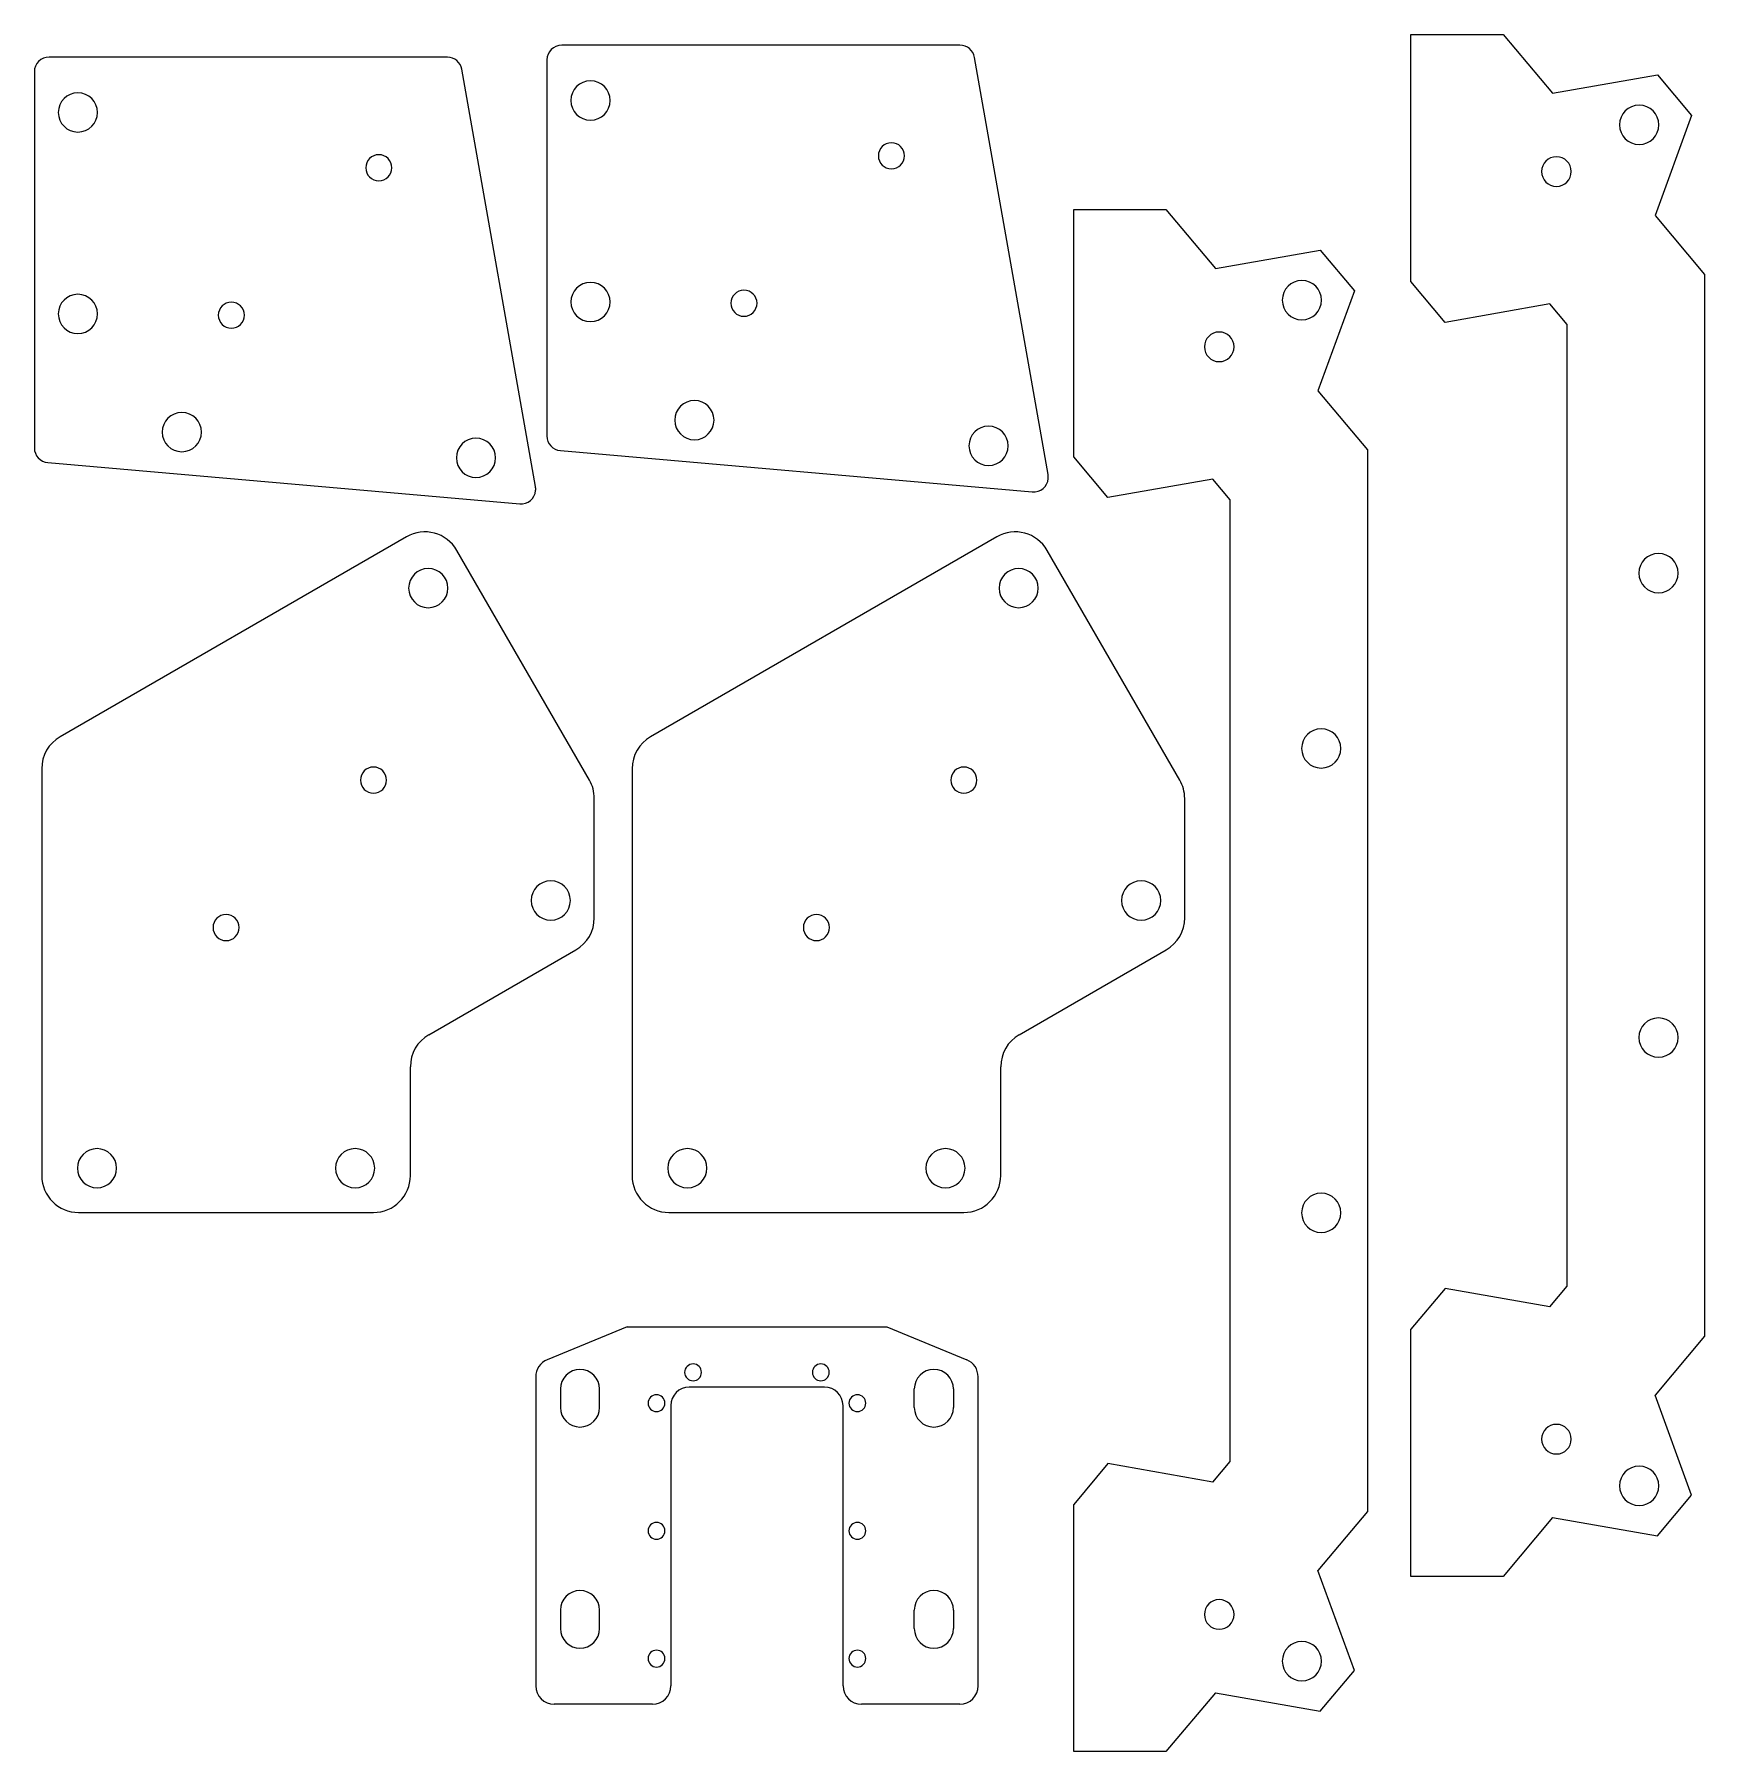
# Model space of a CAD drawing. Header units: inches. Extents: x 0.4 to 11.7, y 0.2 to 11.8.
import ezdxf

# ---------------------------------------------------------------- set-up
doc = ezdxf.new("R2010")
doc.units = ezdxf.units.IN
doc.layers.add('Page_1', color=7, linetype='CONTINUOUS')

msp = doc.modelspace()

# ---------------------------------------------------------------- linework, layer by layer
at = {"layer": 'Page_1', "color": 7}
for points in [[(6.673303, 11.771498), (3.972323, 11.771498)], [(10.674196, 3.216103), (10.791556, 3.355964), (10.791556, 9.877295), (10.674196, 10.017169), (9.963475, 9.891836), (9.731531, 10.168266), (9.731531, 11.84497), (10.356766, 11.84497), (10.692098, 11.445332)], [(3.197242, 11.690415), (0.496263, 11.690415)], [(3.872324, 11.671499), (3.872324, 9.121713)], [(7.270746, 8.859117), (6.771789, 11.68886)], [(0.396264, 11.590415), (0.396264, 9.04063)], [(3.794671, 8.778034), (3.295714, 11.607777)], [(10.692112, 11.445332), (11.402833, 11.570652)], [(11.402833, 11.570652), (11.634776, 11.294236), (11.387944, 10.616057), (11.723276, 10.216419), (11.723276, 3.01684), (11.387944, 2.617216)], [(8.387271, 2.027398), (8.504632, 2.167258), (8.504618, 8.688589), (8.387257, 8.828464), (7.67655, 8.703145), (7.444606, 8.979561), (7.444606, 10.656265), (8.069841, 10.656265), (8.40516, 10.256627)], [(8.405173, 10.256627), (9.115894, 10.381946)], [(9.115894, 10.381946), (9.347838, 10.10553), (9.101005, 9.427351), (9.436338, 9.027714)], [(3.963615, 9.022089), (7.163552, 8.742131)], [(9.436338, 9.027714), (9.436338, 1.828134)], [(0.487549, 8.941005), (3.687485, 8.661048)], [(2.91934, 8.437409), (0.571262, 7.081746)], [(6.922872, 8.437409), (4.574794, 7.081746)], [(4.160087, 6.788372), (3.260853, 8.345896)], [(8.163618, 6.788372), (7.264385, 8.345896)], [(0.446264, 6.865247), (0.446264, 4.105976)], [(4.449794, 6.865247), (4.449794, 4.105976)], [(4.193573, 5.853333), (4.193573, 6.663372)], [(8.197105, 5.853333), (8.197105, 6.663372)], [(3.071256, 5.061029), (4.068573, 5.636833)], [(7.074788, 5.061029), (8.072105, 5.636833)], [(2.946257, 4.105976), (2.946257, 4.84453)], [(6.949788, 4.105976), (6.949788, 4.84453)], [(0.696264, 3.855976), (2.696259, 3.855976)], [(4.699794, 3.855976), (6.699789, 3.855976)], [(10.674196, 3.216103), (9.963475, 3.341422), (9.731531, 3.065006)], [(4.416461, 3.080256), (3.873921, 2.857118)], [(4.416461, 3.080256), (6.176457, 3.080256)], [(6.176457, 3.080256), (6.718997, 2.857118)], [(10.692112, 1.78794), (10.35678, 1.388302), (9.731531, 1.388302), (9.731531, 3.065006)], [(3.796463, 2.741507), (3.796463, 0.646401)], [(6.796455, 0.646407), (6.796455, 2.741513)], [(3.963462, 2.658896), (3.963462, 2.533896)], [(4.229462, 2.533896), (4.229462, 2.658896)], [(5.755208, 2.671396), (4.83771, 2.671396)], [(6.363456, 2.533896), (6.363456, 2.658896)], [(6.629456, 2.658896), (6.629456, 2.533896)], [(10.692112, 1.78794), (11.402833, 1.662621), (11.634776, 1.939037), (11.387944, 2.617216)], [(4.71271, 2.546396), (4.71271, 0.646401)], [(5.880208, 0.646407), (5.880208, 2.546402)], [(8.387271, 2.027398), (7.67655, 2.152717), (7.444606, 1.876301)], [(8.405173, 0.599237), (8.069841, 0.1996), (7.444592, 0.199597), (7.444606, 1.876301)], [(9.436338, 1.828148), (9.101005, 1.42851)], [(8.405173, 0.599237), (9.115894, 0.473918), (9.347838, 0.750334), (9.101005, 1.428505)], [(3.963462, 1.158907), (3.963462, 1.033907)], [(4.229462, 1.033907), (4.229462, 1.158907)], [(6.363456, 1.033907), (6.363456, 1.158907)], [(6.629456, 1.158907), (6.629456, 1.033907)], [(4.587711, 0.521407), (3.921462, 0.521407)], [(6.671456, 0.521407), (6.005207, 0.521407)]]:
    msp.add_lwpolyline(points, dxfattribs=at)
for points in [[(0.82454, 11.315416)], [(4.3006, 11.396499)], [(11.412027, 11.23125)], [(6.296762, 11.021431)], [(2.820701, 10.940348)], [(10.818584, 10.914584)], [(4.3006, 10.030072)], [(5.296917, 10.021586)], [(9.125088, 10.042544)], [(0.82454, 9.948989)], [(1.820857, 9.940489)], [(8.531659, 9.725878)], [(5.005321, 9.228894)], [(1.52926, 9.14781)], [(3.524033, 8.973283)], [(7.000094, 9.05438)], [(3.067631, 8.223007)], [(7.071163, 8.223007)], [(11.543277, 8.191438)], [(9.256338, 7.002732)], [(2.696188, 6.876316)], [(6.699719, 6.876316)], [(3.898296, 6.104526)], [(7.901827, 6.104526)], [(1.696343, 5.876471)], [(5.699875, 5.876471)], [(11.543277, 5.041835)], [(0.821263, 4.288975)], [(2.571257, 4.288975)], [(4.824793, 4.288975)], [(6.574789, 4.288975)], [(9.256338, 3.853129)], [(4.920474, 2.771646)], [(5.786611, 2.771646)], [(4.672433, 2.56298)], [(6.034638, 2.56298)], [(10.818584, 2.318689)], [(11.412027, 2.002023)], [(4.672433, 1.696843)], [(6.034638, 1.696843)], [(8.531659, 1.129986)], [(4.672433, 0.830698)], [(6.034638, 0.830698)], [(9.125088, 0.813322)]]:
    msp.add_lwpolyline(points, close=True, dxfattribs=at)
for points in [[(3.972323, 11.771498), (3.917101, 11.771498), (3.872324, 11.726721), (3.872324, 11.671499)], [(6.771775, 11.68886), (6.763344, 11.736651), (6.72183, 11.771498), (6.673289, 11.771498)], [(0.496264, 11.690415), (0.441042, 11.690415), (0.396264, 11.645638), (0.396264, 11.590415)], [(3.295714, 11.607777), (3.287283, 11.655568), (3.245756, 11.690415), (3.197228, 11.690415)], [(4.167601, 11.529499), (4.094143, 11.529499), (4.034601, 11.469957), (4.034601, 11.396499)], [(4.3006, 11.396499), (4.3006, 11.469957), (4.241059, 11.529499), (4.167601, 11.529499)], [(0.69154, 11.448416), (0.618082, 11.448416), (0.55854, 11.388874), (0.55854, 11.315416)], [(0.82454, 11.315416), (0.82454, 11.388874), (0.764998, 11.448416), (0.69154, 11.448416)], [(0.55854, 11.315416), (0.55854, 11.241958), (0.618082, 11.182416), (0.69154, 11.182416)], [(0.69154, 11.182416), (0.764998, 11.182416), (0.82454, 11.241958), (0.82454, 11.315416)], [(4.034601, 11.396499), (4.034601, 11.323041), (4.094143, 11.2635), (4.167601, 11.2635)], [(4.167601, 11.2635), (4.241059, 11.2635), (4.3006, 11.323041), (4.3006, 11.396499)], [(11.279027, 11.364249), (11.205569, 11.364249), (11.146028, 11.304708), (11.146028, 11.23125)], [(11.412027, 11.23125), (11.412027, 11.304708), (11.352486, 11.364249), (11.279027, 11.364249)], [(11.146028, 11.23125), (11.146028, 11.157792), (11.205569, 11.09825), (11.279027, 11.09825)], [(11.279027, 11.09825), (11.352486, 11.09825), (11.412027, 11.157792), (11.412027, 11.23125)], [(6.208262, 11.109931), (6.159387, 11.109931), (6.119762, 11.070306), (6.119762, 11.021431)], [(6.296762, 11.021431), (6.296762, 11.070306), (6.257137, 11.109931), (6.208262, 11.109931)], [(2.732202, 11.028847), (2.683327, 11.028847), (2.643702, 10.989223), (2.643702, 10.940348)], [(2.820701, 10.940348), (2.820701, 10.989223), (2.781076, 11.028847), (2.732202, 11.028847)], [(6.119762, 11.021431), (6.119762, 10.972556), (6.159387, 10.932931), (6.208262, 10.932931)], [(6.208262, 10.932931), (6.257137, 10.932931), (6.296762, 10.972556), (6.296762, 11.021431)], [(10.718084, 11.015084), (10.662584, 11.015084), (10.617585, 10.970084), (10.617585, 10.914584)], [(10.818584, 10.914584), (10.818584, 10.970084), (10.773584, 11.015084), (10.718084, 11.015084)], [(2.643702, 10.940348), (2.643702, 10.891473), (2.683327, 10.851848), (2.732202, 10.851848)], [(2.732202, 10.851848), (2.781076, 10.851848), (2.820701, 10.891473), (2.820701, 10.940348)], [(10.617585, 10.914584), (10.617585, 10.859084), (10.662584, 10.814084), (10.718084, 10.814084)], [(10.718084, 10.814084), (10.773584, 10.814084), (10.818584, 10.859084), (10.818584, 10.914584)], [(4.167601, 10.163072), (4.094143, 10.163072), (4.034601, 10.10353), (4.034601, 10.030072)], [(4.3006, 10.030072), (4.3006, 10.10353), (4.241059, 10.163072), (4.167601, 10.163072)], [(8.992089, 10.175544), (8.91863, 10.175544), (8.859089, 10.116002), (8.859089, 10.042544)], [(9.125088, 10.042544), (9.125088, 10.116002), (9.065547, 10.175544), (8.992089, 10.175544)], [(0.69154, 10.081989), (0.618082, 10.081989), (0.55854, 10.022447), (0.55854, 9.948989)], [(0.82454, 9.948989), (0.82454, 10.022447), (0.764998, 10.081989), (0.69154, 10.081989)], [(1.732357, 10.028989), (1.683482, 10.028989), (1.643857, 9.989364), (1.643857, 9.940489)], [(1.820857, 9.940489), (1.820857, 9.989364), (1.781232, 10.028989), (1.732357, 10.028989)], [(4.034601, 10.030072), (4.034601, 9.956614), (4.094143, 9.897072), (4.167601, 9.897072)], [(4.167601, 9.897072), (4.241059, 9.897072), (4.3006, 9.956614), (4.3006, 10.030072)], [(5.208418, 10.110086), (5.159543, 10.110086), (5.119918, 10.070461), (5.119918, 10.021586)], [(5.119918, 10.021586), (5.119918, 9.972711), (5.159543, 9.933086), (5.208418, 9.933086)], [(5.296917, 10.021586), (5.296917, 10.070461), (5.257292, 10.110086), (5.208418, 10.110086)], [(5.208418, 9.933086), (5.257292, 9.933086), (5.296917, 9.972711), (5.296917, 10.021586)], [(8.859089, 10.042544), (8.859089, 9.969086), (8.91863, 9.909545), (8.992089, 9.909545)], [(8.992089, 9.909545), (9.065547, 9.909545), (9.125088, 9.969086), (9.125088, 10.042544)], [(0.55854, 9.948989), (0.55854, 9.875531), (0.618082, 9.815989), (0.69154, 9.815989)], [(0.69154, 9.815989), (0.764998, 9.815989), (0.82454, 9.875531), (0.82454, 9.948989)], [(1.643857, 9.940489), (1.643857, 9.891614), (1.683482, 9.851989), (1.732357, 9.851989)], [(1.732357, 9.851989), (1.781232, 9.851989), (1.820857, 9.891614), (1.820857, 9.940489)], [(8.431159, 9.826378), (8.37566, 9.826378), (8.33066, 9.781378), (8.33066, 9.725878)], [(8.531659, 9.725878), (8.531659, 9.781378), (8.486659, 9.826378), (8.431159, 9.826378)], [(8.33066, 9.725878), (8.33066, 9.670379), (8.37566, 9.625379), (8.431159, 9.625379)], [(8.431159, 9.625379), (8.486659, 9.625379), (8.531659, 9.670379), (8.531659, 9.725878)], [(4.872321, 9.361893), (4.798863, 9.361893), (4.739321, 9.302352), (4.739321, 9.228894)], [(5.005321, 9.228894), (5.005321, 9.302352), (4.945779, 9.361893), (4.872321, 9.361893)], [(1.39626, 9.28081), (1.322802, 9.28081), (1.263261, 9.221269), (1.263261, 9.14781)], [(1.52926, 9.14781), (1.52926, 9.221269), (1.469719, 9.28081), (1.39626, 9.28081)], [(4.739321, 9.228894), (4.739321, 9.155435), (4.798863, 9.095894), (4.872321, 9.095894)], [(4.872321, 9.095894), (4.945779, 9.095894), (5.005321, 9.155435), (5.005321, 9.228894)], [(1.263261, 9.14781), (1.263261, 9.074352), (1.322802, 9.014811), (1.39626, 9.014811)], [(1.39626, 9.014811), (1.469719, 9.014811), (1.52926, 9.074352), (1.52926, 9.14781)], [(3.391033, 9.106283), (3.317575, 9.106283), (3.258034, 9.046741), (3.258034, 8.973283)], [(3.524033, 8.973283), (3.524033, 9.046741), (3.464491, 9.106283), (3.391033, 9.106283)], [(3.872324, 9.121713), (3.872324, 9.069866), (3.911949, 9.026616), (3.963601, 9.022089)], [(6.867094, 9.18738), (6.793636, 9.18738), (6.734094, 9.127838), (6.734094, 9.05438)], [(7.000094, 9.05438), (7.000094, 9.127838), (6.940552, 9.18738), (6.867094, 9.18738)], [(0.396264, 9.04063), (0.396264, 8.988783), (0.435889, 8.945533), (0.487542, 8.941005)], [(3.258034, 8.973283), (3.258034, 8.899825), (3.317575, 8.840283), (3.391033, 8.840283)], [(3.391033, 8.840283), (3.464491, 8.840283), (3.524033, 8.899825), (3.524033, 8.973283)], [(6.734094, 9.05438), (6.734094, 8.980922), (6.793636, 8.92138), (6.867094, 8.92138)], [(6.867094, 8.92138), (6.940552, 8.92138), (7.000094, 8.980922), (7.000094, 9.05438)], [(7.271871, 8.833033), (7.272635, 8.841742), (7.272246, 8.850506), (7.270732, 8.859117)], [(3.687477, 8.661048), (3.742491, 8.656228), (3.791004, 8.696937), (3.79581, 8.75195)], [(3.79581, 8.75195), (3.796574, 8.760659), (3.796185, 8.769423), (3.794671, 8.778034)], [(7.163538, 8.742131), (7.218551, 8.737311), (7.267065, 8.77802), (7.271871, 8.833033)], [(3.260839, 8.34591), (3.191798, 8.465479), (3.038909, 8.506451), (2.91934, 8.437409)], [(7.264371, 8.34591), (7.195329, 8.465479), (7.042441, 8.506451), (6.922872, 8.437409)], [(11.410277, 8.324438), (11.336819, 8.324438), (11.277277, 8.264896), (11.277277, 8.191438)], [(11.543277, 8.191438), (11.543277, 8.264896), (11.483735, 8.324438), (11.410277, 8.324438)], [(3.067631, 8.223007), (2.994173, 8.223007), (2.934632, 8.163466), (2.934632, 8.090008)], [(3.200631, 8.090008), (3.200631, 8.163466), (3.141089, 8.223007), (3.067631, 8.223007)], [(7.071163, 8.223007), (6.997705, 8.223007), (6.938163, 8.163466), (6.938163, 8.090008)], [(7.204163, 8.090008), (7.204163, 8.163466), (7.144621, 8.223007), (7.071163, 8.223007)], [(11.277277, 8.191438), (11.277277, 8.11798), (11.336819, 8.058438), (11.410277, 8.058438)], [(11.410277, 8.058438), (11.483735, 8.058438), (11.543277, 8.11798), (11.543277, 8.191438)], [(2.934632, 8.090008), (2.934632, 8.016549), (2.994173, 7.957008), (3.067631, 7.957008)], [(3.067631, 7.957008), (3.141089, 7.957008), (3.200631, 8.016549), (3.200631, 8.090008)], [(6.938163, 8.090008), (6.938163, 8.016549), (6.997705, 7.957008), (7.071163, 7.957008)], [(7.071163, 7.957008), (7.144621, 7.957008), (7.204163, 8.016549), (7.204163, 8.090008)], [(9.123338, 7.135732), (9.04988, 7.135732), (8.990339, 7.076191), (8.990339, 7.002732)], [(9.256338, 7.002732), (9.256338, 7.076191), (9.196796, 7.135732), (9.123338, 7.135732)], [(0.571264, 7.081746), (0.493917, 7.037094), (0.446264, 6.954552), (0.446264, 6.865247)], [(4.574794, 7.081746), (4.497447, 7.037094), (4.449794, 6.954552), (4.449794, 6.865247)], [(8.990339, 7.002732), (8.990339, 6.929274), (9.04988, 6.869733), (9.123338, 6.869733)], [(9.123338, 6.869733), (9.196796, 6.869733), (9.256338, 6.929274), (9.256338, 7.002732)], [(2.696188, 6.876316), (2.647313, 6.876316), (2.607688, 6.836691), (2.607688, 6.787816)], [(2.784687, 6.787816), (2.784687, 6.836691), (2.745063, 6.876316), (2.696188, 6.876316)], [(6.699719, 6.876316), (6.650844, 6.876316), (6.61122, 6.836691), (6.61122, 6.787816)], [(6.788219, 6.787816), (6.788219, 6.836691), (6.748594, 6.876316), (6.699719, 6.876316)], [(2.607688, 6.787816), (2.607688, 6.738941), (2.647313, 6.699317), (2.696188, 6.699317)], [(2.696188, 6.699317), (2.745063, 6.699317), (2.784687, 6.738941), (2.784687, 6.787816)], [(4.193573, 6.663372), (4.193573, 6.707261), (4.182017, 6.750372), (4.160073, 6.788372)], [(6.61122, 6.787816), (6.61122, 6.738941), (6.650844, 6.699317), (6.699719, 6.699317)], [(6.699719, 6.699317), (6.748594, 6.699317), (6.788219, 6.738941), (6.788219, 6.787816)], [(8.197105, 6.663372), (8.197105, 6.707261), (8.185549, 6.750372), (8.163605, 6.788372)], [(3.898296, 6.104526), (3.824838, 6.104526), (3.765296, 6.044985), (3.765296, 5.971527)], [(4.031295, 5.971527), (4.031295, 6.044985), (3.971754, 6.104526), (3.898296, 6.104526)], [(7.901827, 6.104526), (7.828369, 6.104526), (7.768828, 6.044985), (7.768828, 5.971527)], [(8.034827, 5.971527), (8.034827, 6.044985), (7.975286, 6.104526), (7.901827, 6.104526)], [(3.765296, 5.971527), (3.765296, 5.898069), (3.824838, 5.838527), (3.898296, 5.838527)], [(3.898296, 5.838527), (3.971754, 5.838527), (4.031295, 5.898069), (4.031295, 5.971527)], [(7.768828, 5.971527), (7.768828, 5.898069), (7.828369, 5.838527), (7.901827, 5.838527)], [(7.901827, 5.838527), (7.975286, 5.838527), (8.034827, 5.898069), (8.034827, 5.971527)], [(1.696343, 5.876471), (1.647468, 5.876471), (1.607843, 5.836847), (1.607843, 5.787972)], [(1.784843, 5.787972), (1.784843, 5.836847), (1.745218, 5.876471), (1.696343, 5.876471)], [(4.068573, 5.636833), (4.14592, 5.681486), (4.193573, 5.764027), (4.193573, 5.853333)], [(5.699875, 5.876471), (5.651, 5.876471), (5.611375, 5.836847), (5.611375, 5.787972)], [(5.788374, 5.787972), (5.788374, 5.836847), (5.74875, 5.876471), (5.699875, 5.876471)], [(8.072105, 5.636833), (8.149452, 5.681486), (8.197105, 5.764027), (8.197105, 5.853333)], [(1.607843, 5.787972), (1.607843, 5.739097), (1.647468, 5.699472), (1.696343, 5.699472)], [(1.696343, 5.699472), (1.745218, 5.699472), (1.784843, 5.739097), (1.784843, 5.787972)], [(5.611375, 5.787972), (5.611375, 5.739097), (5.651, 5.699472), (5.699875, 5.699472)], [(5.699875, 5.699472), (5.74875, 5.699472), (5.788374, 5.739097), (5.788374, 5.787972)], [(11.410277, 5.174834), (11.336819, 5.174834), (11.277277, 5.115293), (11.277277, 5.041835)], [(11.543277, 5.041835), (11.543277, 5.115293), (11.483735, 5.174834), (11.410277, 5.174834)], [(3.071256, 5.061029), (2.993909, 5.016376), (2.946257, 4.933835), (2.946257, 4.84453)], [(7.074788, 5.061029), (6.997441, 5.016376), (6.949788, 4.933835), (6.949788, 4.84453)], [(11.277277, 5.041835), (11.277277, 4.968376), (11.336819, 4.908835), (11.410277, 4.908835)], [(11.410277, 4.908835), (11.483735, 4.908835), (11.543277, 4.968376), (11.543277, 5.041835)], [(0.821263, 4.288975), (0.747805, 4.288975), (0.688264, 4.229434), (0.688264, 4.155976)], [(0.954263, 4.155976), (0.954263, 4.229434), (0.894721, 4.288975), (0.821263, 4.288975)], [(2.571257, 4.288975), (2.497799, 4.288975), (2.438258, 4.229434), (2.438258, 4.155976)], [(2.704257, 4.155976), (2.704257, 4.229434), (2.644716, 4.288975), (2.571257, 4.288975)], [(4.824793, 4.288975), (4.751335, 4.288975), (4.691794, 4.229434), (4.691794, 4.155976)], [(4.957793, 4.155976), (4.957793, 4.229434), (4.898252, 4.288975), (4.824793, 4.288975)], [(6.574789, 4.288975), (6.501331, 4.288975), (6.441789, 4.229434), (6.441789, 4.155976)], [(6.707789, 4.155976), (6.707789, 4.229434), (6.648247, 4.288975), (6.574789, 4.288975)], [(0.446264, 4.105976), (0.446264, 3.967907), (0.558194, 3.855976), (0.696264, 3.855976)], [(0.688264, 4.155976), (0.688264, 4.082518), (0.747805, 4.022976), (0.821263, 4.022976)], [(0.821263, 4.022976), (0.894721, 4.022976), (0.954263, 4.082518), (0.954263, 4.155976)], [(2.438258, 4.155976), (2.438258, 4.082518), (2.497799, 4.022976), (2.571257, 4.022976)], [(2.571257, 4.022976), (2.644716, 4.022976), (2.704257, 4.082518), (2.704257, 4.155976)], [(2.696257, 3.855976), (2.834326, 3.855976), (2.946257, 3.967907), (2.946257, 4.105976)], [(4.449794, 4.105976), (4.449794, 3.967907), (4.561725, 3.855976), (4.699794, 3.855976)], [(4.691794, 4.155976), (4.691794, 4.082518), (4.751335, 4.022976), (4.824793, 4.022976)], [(4.824793, 4.022976), (4.898252, 4.022976), (4.957793, 4.082518), (4.957793, 4.155976)], [(6.441789, 4.155976), (6.441789, 4.082518), (6.501331, 4.022976), (6.574789, 4.022976)], [(6.574789, 4.022976), (6.648247, 4.022976), (6.707789, 4.082518), (6.707789, 4.155976)], [(6.699789, 3.855976), (6.837858, 3.855976), (6.949788, 3.967907), (6.949788, 4.105976)], [(9.123338, 3.986129), (9.04988, 3.986129), (8.990339, 3.926587), (8.990339, 3.853129)], [(9.256338, 3.853129), (9.256338, 3.926587), (9.196796, 3.986129), (9.123338, 3.986129)], [(8.990339, 3.853129), (8.990339, 3.779671), (9.04988, 3.72013), (9.123338, 3.72013)], [(9.123338, 3.72013), (9.196796, 3.72013), (9.256338, 3.779671), (9.256338, 3.853129)], [(3.873907, 2.857118), (3.827046, 2.83784), (3.796449, 2.792187), (3.796449, 2.741521)], [(4.863391, 2.828729), (4.831863, 2.828729), (4.806307, 2.803174), (4.806307, 2.771646)], [(4.920474, 2.771646), (4.920474, 2.803174), (4.894918, 2.828729), (4.863391, 2.828729)], [(5.729527, 2.828729), (5.698, 2.828729), (5.672444, 2.803174), (5.672444, 2.771646)], [(5.786611, 2.771646), (5.786611, 2.803174), (5.761055, 2.828729), (5.729527, 2.828729)], [(6.796455, 2.741507), (6.796455, 2.792174), (6.765858, 2.83784), (6.718997, 2.857104)], [(4.096462, 2.791896), (4.023004, 2.791896), (3.963462, 2.732354), (3.963462, 2.658896)], [(4.229462, 2.658896), (4.229462, 2.732354), (4.16992, 2.791896), (4.096462, 2.791896)], [(4.806307, 2.771646), (4.806307, 2.740118), (4.831863, 2.714563), (4.863391, 2.714563)], [(4.863391, 2.714563), (4.894918, 2.714563), (4.920474, 2.740118), (4.920474, 2.771646)], [(5.672444, 2.771646), (5.672444, 2.740118), (5.698, 2.714563), (5.729527, 2.714563)], [(5.729527, 2.714563), (5.761055, 2.714563), (5.786611, 2.740118), (5.786611, 2.771646)], [(6.496456, 2.791896), (6.422998, 2.791896), (6.363456, 2.732354), (6.363456, 2.658896)], [(6.629456, 2.658896), (6.629456, 2.732354), (6.569914, 2.791896), (6.496456, 2.791896)], [(4.61535, 2.620063), (4.583822, 2.620063), (4.558266, 2.594507), (4.558266, 2.56298)], [(4.558266, 2.56298), (4.558266, 2.531452), (4.583822, 2.505897), (4.61535, 2.505897)], [(4.672433, 2.56298), (4.672433, 2.594507), (4.646877, 2.620063), (4.61535, 2.620063)], [(4.61535, 2.505897), (4.646877, 2.505897), (4.672433, 2.531452), (4.672433, 2.56298)], [(4.83771, 2.671396), (4.768669, 2.671396), (4.71271, 2.615438), (4.71271, 2.546396)], [(5.880208, 2.546396), (5.880208, 2.615438), (5.824249, 2.671396), (5.755208, 2.671396)], [(5.977555, 2.620063), (5.946027, 2.620063), (5.920471, 2.594507), (5.920471, 2.56298)], [(5.920471, 2.56298), (5.920471, 2.531452), (5.946027, 2.505897), (5.977555, 2.505897)], [(6.034638, 2.56298), (6.034638, 2.594507), (6.009082, 2.620063), (5.977555, 2.620063)], [(5.977555, 2.505897), (6.009082, 2.505897), (6.034638, 2.531452), (6.034638, 2.56298)], [(3.963462, 2.533896), (3.963462, 2.460438), (4.023004, 2.400897), (4.096462, 2.400897)], [(4.096462, 2.400897), (4.16992, 2.400897), (4.229462, 2.460438), (4.229462, 2.533896)], [(6.363456, 2.533896), (6.363456, 2.460438), (6.422998, 2.400897), (6.496456, 2.400897)], [(6.496456, 2.400897), (6.569914, 2.400897), (6.629456, 2.460438), (6.629456, 2.533896)], [(10.718084, 2.419188), (10.662584, 2.419188), (10.617585, 2.374189), (10.617585, 2.318689)], [(10.818584, 2.318689), (10.818584, 2.374189), (10.773584, 2.419188), (10.718084, 2.419188)], [(10.617585, 2.318689), (10.617585, 2.263189), (10.662584, 2.218189), (10.718084, 2.218189)], [(10.718084, 2.218189), (10.773584, 2.218189), (10.818584, 2.263189), (10.818584, 2.318689)], [(11.279027, 2.135022), (11.205569, 2.135022), (11.146028, 2.075481), (11.146028, 2.002023)], [(11.412027, 2.002023), (11.412027, 2.075481), (11.352486, 2.135022), (11.279027, 2.135022)], [(11.146028, 2.002023), (11.146028, 1.928565), (11.205569, 1.869023), (11.279027, 1.869023)], [(11.279027, 1.869023), (11.352486, 1.869023), (11.412027, 1.928565), (11.412027, 2.002023)], [(4.61535, 1.753926), (4.583822, 1.753926), (4.558266, 1.728371), (4.558266, 1.696843)], [(4.672433, 1.696843), (4.672433, 1.728371), (4.646877, 1.753926), (4.61535, 1.753926)], [(5.977555, 1.753926), (5.946027, 1.753926), (5.920471, 1.728371), (5.920471, 1.696843)], [(6.034638, 1.696843), (6.034638, 1.728371), (6.009082, 1.753926), (5.977555, 1.753926)], [(4.558266, 1.696843), (4.558266, 1.665315), (4.583822, 1.63976), (4.61535, 1.63976)], [(4.61535, 1.63976), (4.646877, 1.63976), (4.672433, 1.665315), (4.672433, 1.696843)], [(5.920471, 1.696843), (5.920471, 1.665315), (5.946027, 1.63976), (5.977555, 1.63976)], [(5.977555, 1.63976), (6.009082, 1.63976), (6.034638, 1.665315), (6.034638, 1.696843)], [(4.096462, 1.291906), (4.023004, 1.291906), (3.963462, 1.232365), (3.963462, 1.158907)], [(4.229462, 1.158907), (4.229462, 1.232365), (4.16992, 1.291906), (4.096462, 1.291906)], [(6.496456, 1.291906), (6.422998, 1.291906), (6.363456, 1.232365), (6.363456, 1.158907)], [(6.629456, 1.158907), (6.629456, 1.232365), (6.569914, 1.291906), (6.496456, 1.291906)], [(8.431159, 1.230486), (8.37566, 1.230486), (8.33066, 1.185486), (8.33066, 1.129986)], [(8.531659, 1.129986), (8.531659, 1.185486), (8.486659, 1.230486), (8.431159, 1.230486)], [(8.33066, 1.129986), (8.33066, 1.074486), (8.37566, 1.029486), (8.431159, 1.029486)], [(8.431159, 1.029486), (8.486659, 1.029486), (8.531659, 1.074486), (8.531659, 1.129986)], [(3.963462, 1.033907), (3.963462, 0.960449), (4.023004, 0.900907), (4.096462, 0.900907)], [(4.096462, 0.900907), (4.16992, 0.900907), (4.229462, 0.960449), (4.229462, 1.033907)], [(6.363456, 1.033907), (6.363456, 0.960449), (6.422998, 0.900907), (6.496456, 0.900907)], [(6.496456, 0.900907), (6.569914, 0.900907), (6.629456, 0.960449), (6.629456, 1.033907)], [(8.992089, 0.946321), (8.91863, 0.946321), (8.859089, 0.88678), (8.859089, 0.813322)], [(9.125088, 0.813322), (9.125088, 0.88678), (9.065547, 0.946321), (8.992089, 0.946321)], [(4.61535, 0.887781), (4.583822, 0.887781), (4.558266, 0.862226), (4.558266, 0.830698)], [(4.558266, 0.830698), (4.558266, 0.79917), (4.583822, 0.773615), (4.61535, 0.773615)], [(4.672433, 0.830698), (4.672433, 0.862226), (4.646877, 0.887781), (4.61535, 0.887781)], [(4.61535, 0.773615), (4.646877, 0.773615), (4.672433, 0.79917), (4.672433, 0.830698)], [(5.977555, 0.887781), (5.946027, 0.887781), (5.920471, 0.862226), (5.920471, 0.830698)], [(5.920471, 0.830698), (5.920471, 0.79917), (5.946027, 0.773615), (5.977555, 0.773615)], [(6.034638, 0.830698), (6.034638, 0.862226), (6.009082, 0.887781), (5.977555, 0.887781)], [(5.977555, 0.773615), (6.009082, 0.773615), (6.034638, 0.79917), (6.034638, 0.830698)], [(8.859089, 0.813322), (8.859089, 0.739863), (8.91863, 0.680322), (8.992089, 0.680322)], [(8.992089, 0.680322), (9.065547, 0.680322), (9.125088, 0.739863), (9.125088, 0.813322)], [(3.796463, 0.646407), (3.796463, 0.577365), (3.852421, 0.521407), (3.921462, 0.521407)], [(4.587711, 0.521407), (4.656752, 0.521407), (4.71271, 0.577365), (4.71271, 0.646407)], [(5.880208, 0.646407), (5.880208, 0.577365), (5.936166, 0.521407), (6.005207, 0.521407)], [(6.671456, 0.521407), (6.740497, 0.521407), (6.796455, 0.577365), (6.796455, 0.646407)]]:
    msp.add_open_spline(points, degree=3, dxfattribs=at)

doc.saveas('drawing.dxf')
